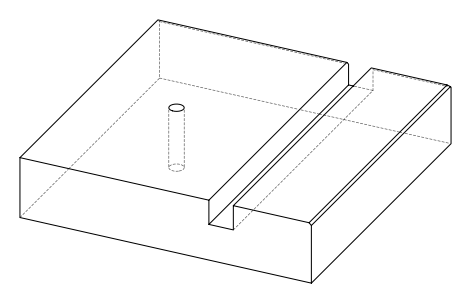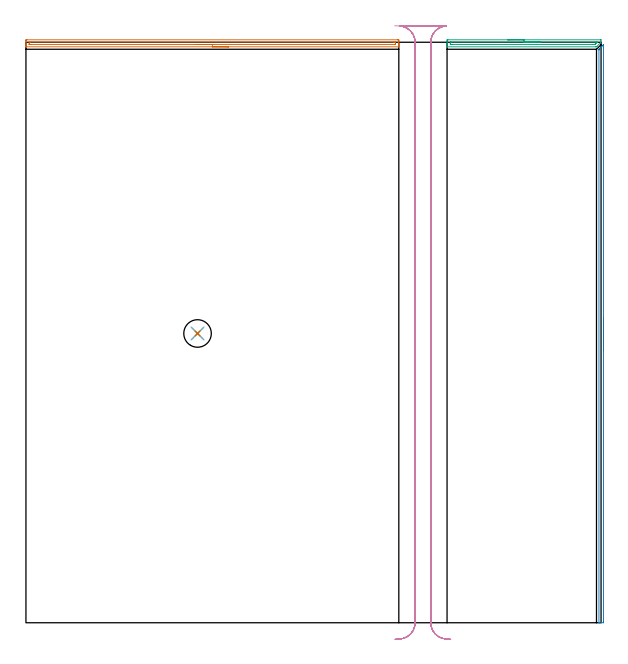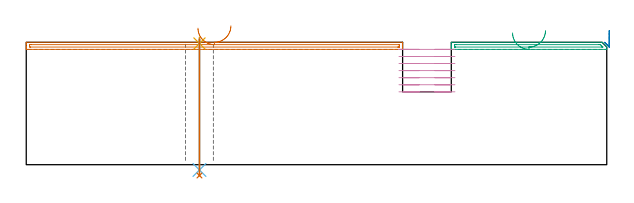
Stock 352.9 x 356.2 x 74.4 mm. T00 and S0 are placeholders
(PLAN: 7 operations, 4 tool changes, 20.7 min)
(1 AREA_MILL | FG_CHAMFER_SURFACE | UGT0205_001 | 3.83 min | 2147 mm3)
(2 AREA_MILL_1 | FG_CHAMFER_SURFACE_1 | UGT0205_001 | 2.99 min | 1396 mm3)
(3 AREA_MILL_2 | FG_CHAMFER_SURFACE_2 | UGT0205_001 | 1.66 min | 891 mm3)
(4 MILL_RECTANGULAR_SLOT | SLOT_RECTANGULAR | UGT0201_094 | Follow Part, ap 5, ae 75% | 11.51 min | 317304 mm3)
(5 SPOT_DRILL | STEP1HOLE | NXT0321_9005460120000 | 0.03 min | 3 mm3)
(6 DRILL_THROUGH_HOLE_INTO_CENTER | STEP1HOLE | NXT0301_065 | 0.32 min | 5138 mm3)
(7 DRILL_TO_ENLARGE_THROUGH_HOLE | STEP1HOLE | UGT0301_292 | 0.33 min | 11523 mm3)
(TOOL UGT0205_001 | Chamfer Mill 20 x 3 x 45 deg. | D20 FL50 Z2)
(TOOL UGT0201_094 | End mill 20 mm | D20 FL38 Z4)
(TOOL NXT0321_9005460120000 | NC Spot Drill, 142deg, 12mm, Carbide, Uncoated | D12 PA142 FL30 Z2)
(TOOL NXT0301_065 | Carbide Drill 9.4mm [860.1-0940-075A1-MM 2214] | D9.4 PA140 FL98 Z2)
(TOOL UGT0301_292 | Twist Drill 16.9 mm | D16.9 PA118 FL120 Z2)
(OP 1 AREA_MILL)
G17 G21 G94 G90
T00 M6
G54
G17 G0 G90 X124.4 Y353.4 S1061 M3
G43 Z84.4 H0
G94 G1 X124.362 Z83.528 F250.
X124.248 Z82.663
X124.059 Z81.812
X123.797 Z80.98
X123.463 Z80.174
X123.06 Z79.4
X122.591 Z78.664
X122.06 Z77.972
X121.471 Z77.329
X120.828 Z76.74
X120.136 Z76.208
X119.4 Z75.74
X118.626 Z75.337
X117.82 Z75.003
X116.988 Z74.741
X116.136 Z74.552
X115.272 Z74.438
X114.4 Z74.4
X0.16
X0.01 Y353.402 Z74.388
X0.002 Y353.54 Z74.253
X0. Y353.683 Z74.116
Y354.044 Z73.755
Y354.673 Z73.122
Y355.864 Z71.932
Y356.427 Z71.366
Y357.023 Z70.772
X0.003 Y357.305 Z70.49
X0.01 Y357.691 Z70.104
X0.208 Y357.696 Z70.101
X0.606 Y357.7 Z70.1
X228.194
X228.592 Y357.696 Z70.101
X228.79 Y357.691 Z70.104
X228.8 Y357.305 Z70.49
Y357.023 Z70.772
Y356.427 Z71.366
Y355.864 Z71.932
Y355.55 Z72.246
Y354.987 Z72.809
Y354.673 Z73.122
Y354.044 Z73.755
Y353.683 Z74.116
X228.798 Y353.54 Z74.253
X228.79 Y353.402 Z74.388
X228.64 Y353.4 Z74.4
X114.4
Y354.814 Z72.986
X3.14
X2.391 Y354.815 Z72.985
X2.245 Y354.817 Z72.984
X2.043 Y354.821 Z72.979
X2.009 Y354.829 Z72.971
X2.005 Y354.855 Z72.945
X2.003 Y354.884 Z72.916
X2.001 Y355.057 Z72.743
X2.003 Y355.55 Z72.25
X2.008 Y355.926 Z71.874
X2.027 Y356.279 Z71.521
X2.391 Y356.284 Z71.516
X2.536 Y356.285 Z71.515
X225.66 Y356.286 Z71.514
X226.409 Y356.285 Z71.515
X226.555 Y356.284 Z71.516
X226.757 Y356.279 Z71.521
X226.791 Y356.271 Z71.529
X226.795 Y356.245 Z71.555
X226.797 Y356.216 Z71.584
X226.799 Y356.043 Z71.757
X226.797 Y355.55 Z72.25
X226.792 Y355.174 Z72.626
X226.773 Y354.821 Z72.979
X226.409 Y354.816 Z72.984
X226.264 Y354.815 Z72.985
X114.4 Y354.814 Z72.986
X113.528 Z73.024
X112.663 Z73.138
X111.812 Z73.326
X110.98 Z73.589
X110.174 Z73.923
X109.4 Z74.325
X108.664 Z74.794
X107.972 Z75.325
X107.329 Z75.915
X106.74 Z76.558
X106.208 Z77.25
X105.74 Z77.986
X105.337 Z78.76
X105.003 Z79.566
X104.741 Z80.398
X104.552 Z81.249
X104.438 Z82.114
X104.4 Z82.986
G0 Z84.4
M5
M2
(OP 2 AREA_MILL_1)
G17 G21 G94 G90
T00 M6
G54
G17 G0 G90 X354.4 Y187.35 S1061 M3
G43 Z84.4 H0
Z81.6
G94 G1 Y187.312 Z80.728 F250.
Y187.198 Z79.863
Y187.009 Z79.012
Y186.747 Z78.18
Y186.413 Z77.374
Y186.01 Z76.6
Y185.542 Z75.864
Y185.01 Z75.172
Y184.421 Z74.529
Y183.778 Z73.94
Y183.086 Z73.408
Y182.35 Z72.94
Y181.576 Z72.537
Y180.77 Z72.203
Y179.938 Z71.941
Y179.086 Z71.752
Y178.222 Z71.638
Y177.35 Z71.6
Y0.608
X354.398 Y0.42 Z71.602
X354.391 Y0.002 Z71.605
X354.207 Y0. Z71.79
X353. Z72.995
X351.972 Z74.027
X351.625 Y0.007 Z74.366
X351.603 Y0.01 Z74.388
X351.6 Y0.162 Z74.4
Y351.414
X351.607 Y351.9 Z74.393
X351.632 Y351.932 Z74.367
X352.114 Y352.416 Z73.882
X352.557 Y352.857 Z73.442
X353. Y353.302 Z72.996
X353.443 Y353.743 Z72.556
X353.886 Y354.188 Z72.11
X354.089 Y354.389 Z71.91
X354.16 Y354.46 Z71.84
X354.329 Y354.629 Z71.67
X354.388 Y354.687 Z71.611
X354.396 Y354.689 Z71.603
X354.4 Y354.687 Z71.6
Y177.35
Y176.478 Z71.638
Y175.614 Z71.752
Y174.762 Z71.941
Y173.93 Z72.203
Y173.124 Z72.537
Y172.35 Z72.94
Y171.614 Z73.408
Y170.922 Z73.94
Y170.279 Z74.529
Y169.69 Z75.172
Y169.158 Z75.864
Y168.69 Z76.6
Y168.287 Z77.374
Y167.953 Z78.18
Y167.691 Z79.012
Y167.502 Z79.863
Y167.388 Z80.728
Y167.35 Z81.6
G0 Z84.4
M5
M2
(OP 3 AREA_MILL_2)
G17 G21 G94 G90
T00 M6
G54
G17 G0 G90 X295.65 Y357.7 S1061 M3
G43 Z84.4 H0
Z80.1
G94 G1 X295.688 Z79.228 F250.
X295.802 Z78.363
X295.991 Z77.512
X296.253 Z76.68
X296.587 Z75.874
X296.99 Z75.1
X297.458 Z74.364
X297.99 Z73.672
X298.579 Z73.029
X299.222 Z72.44
X299.914 Z71.908
X300.65 Z71.44
X301.424 Z71.037
X302.23 Z70.703
X303.062 Z70.441
X303.913 Z70.252
X304.778 Z70.138
X305.65 Z70.1
X352.583 Y357.699 Z70.101
X352.783 Y357.696 Z70.104
X352.898 Y357.692 Z70.106
X352.9 Y356.2 Z71.6
X352.635 Y355.934 Z71.864
X350.377 Y353.677 Z74.122
X350.253 Y353.554 Z74.244
X350.095 Y353.401 Z74.386
X349.671 Y353.4 Z74.4
X258.517
X258.41 Y353.403 Z74.389
X258.402 Y353.502 Z74.291
X258.4 Y353.607 Z74.191
Y355.089 Z72.71
Y355.55 Z72.246
Y355.78 Z72.017
Y356.427 Z71.369
Y356.658 Z71.14
X258.405 Y357.305 Z70.489
X258.41 Y357.69 Z70.104
X258.566 Y357.695 Z70.101
X258.961 Y357.7 Z70.1
X305.65
Y356.286 Z71.514
X349.815 Y356.285 Z71.515
X350.311 Y356.281 Z71.519
X350.474 Y356.279 Z71.521
X350.515 Y356.275 Z71.525
X350.49 Y356.247 Z71.553
X350.434 Y356.187 Z71.613
X350.294 Y356.044 Z71.756
X350.178 Y355.927 Z71.873
X349.801 Y355.55 Z72.25
X349.671 Y355.42 Z72.38
X349.292 Y355.047 Z72.753
X349.117 Y354.878 Z72.922
X349.056 Y354.821 Z72.979
X348.968 Y354.819 Z72.981
X348.781 Y354.816 Z72.984
X348.638 Y354.815 Z72.985
X347.892 Y354.814 Z72.986
X261.486
X260.74 Y354.816 Z72.984
X260.594 Y354.817 Z72.983
X260.424 Y354.821 Z72.979
X260.41 Y354.876 Z72.924
X260.404 Y355.004 Z72.796
X260.402 Y355.55 Z72.25
X260.403 Y355.883 Z71.917
X260.41 Y356.22 Z71.58
X260.422 Y356.279 Z71.521
X260.461 Y356.281 Z71.519
X260.554 Y356.284 Z71.516
X260.74 Y356.285 Z71.515
X260.884 Y356.286 Z71.514
X305.65
X306.522 Z71.552
X307.386 Z71.666
X308.238 Z71.855
X309.07 Z72.117
X309.876 Z72.451
X310.65 Z72.854
X311.386 Z73.323
X312.078 Z73.854
X312.721 Z74.443
X313.31 Z75.086
X313.841 Z75.778
X314.31 Z76.514
X314.713 Z77.288
X315.047 Z78.094
X315.309 Z78.926
X315.498 Z79.778
X315.612 Z80.643
X315.65 Z81.514
G0 Z84.4
M5
M2
(OP 4 MILL_RECTANGULAR_SLOT)
G17 G21 G94 G90
T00 M6
G54
G17 G0 G90 X260.617 Y-10.202 S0 M3
G43 Z84.4 H0
Z70.1
G94 G1 X257.626 Y-9.97 F250.
G2 X248.4 Y0. R10. F500.
G1 Y356.2
G2 X257.615 Y366.169 R10.
G1 Y366.199
X252.886
X252.781 Y366.2
X229.574
Y366.17
G2 X238.8 Y356.2 R10.
G1 Y0.
G2 X229.574 Y-9.97 R10.
G1 X226.583 Y-10.202 F250.
G0 Z84.4
X226.25 Y366.325
Z70.1
G1 X229.247 Y366.19
X229.256
X232.253 Y366.054
G0 Z84.4
X260.617 Y-10.202
Z65.8
G1 X257.626 Y-9.97
G2 X248.4 Y0. R10. F500.
G1 Y356.2
G2 X257.953 Y366.19 R10.
G1 Y366.2
X229.247
Y366.19
G2 X238.8 Y356.2 R10.
G1 Y0.
G2 X229.574 Y-9.97 R10.
G1 X226.583 Y-10.202 F250.
G0 X260.617 Z61.5
G1 X257.626 Y-9.97
G2 X248.4 Y0. R10. F500.
G1 Y356.2
G2 X257.953 Y366.19 R10.
G1 Y366.2
X229.247
Y366.19
G2 X238.8 Y356.2 R10.
G1 Y0.
G2 X229.574 Y-9.97 R10.
G1 X226.583 Y-10.202 F250.
G0 X260.617 Z57.2
G1 X257.626 Y-9.97
G2 X248.4 Y0. R10. F500.
G1 Y356.2
G2 X257.953 Y366.19 R10.
G1 Y366.2
X229.247
Y366.19
G2 X238.8 Y356.2 R10.
G1 Y0.
G2 X229.574 Y-9.97 R10.
G1 X226.583 Y-10.202 F250.
G0 X260.617 Z52.9
G1 X257.626 Y-9.97
G2 X248.4 Y0. R10. F500.
G1 Y356.2
G2 X257.953 Y366.19 R10.
G1 Y366.2
X229.247
Y366.19
G2 X238.8 Y356.2 R10.
G1 Y0.
G2 X229.574 Y-9.97 R10.
G1 X226.583 Y-10.202 F250.
G0 X260.617 Z48.6
G1 X257.626 Y-9.97
G2 X248.4 Y0. R10. F500.
G1 Y356.2
G2 X257.953 Y366.19 R10.
G1 Y366.2
X229.247
Y366.19
G2 X238.8 Y356.2 R10.
G1 Y0.
G2 X229.574 Y-9.97 R10.
G1 X226.583 Y-10.202 F250.
G0 X260.617 Z44.3
G1 X257.626 Y-9.97
G2 X248.4 Y0. R10. F500.
G1 Y356.2
G2 X257.953 Y366.19 R10.
G1 Y366.2
X229.247
Y366.19
G2 X238.8 Y356.2 R10.
G1 Y0.
G2 X229.574 Y-9.97 R10.
G1 X226.583 Y-10.202 F250.
G0 Z84.4
M5
M2
(OP 5 SPOT_DRILL)
G17 G21 G94 G90
T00 M6
G54
G17 G0 G90 X105.3 Y177.5 S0 M3
G43 Z84.4 H0
G94 G81 G98 Z73.673 F250. R77.4
G80
M5
M2
(OP 6 DRILL_THROUGH_HOLE_INTO_CENTER)
G17 G21 G94 G90
T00 M6
G54
G17 G0 G90 X105.3 Y177.5 S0 M3
G43 Z84.4 H1
G94 G73 G98 Z-3.211 F250. Q8.623 R76.4
G80
M5
M2
(OP 7 DRILL_TO_ENLARGE_THROUGH_HOLE)
G17 G21 G94 G90
T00 M6
G54
G17 G0 G90 X105.3 Y177.5 S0 M3
G43 Z84.4 H0
G94 G73 G98 Z-6.577 F250. Q16.195 R76.4
G80
M5
M2
